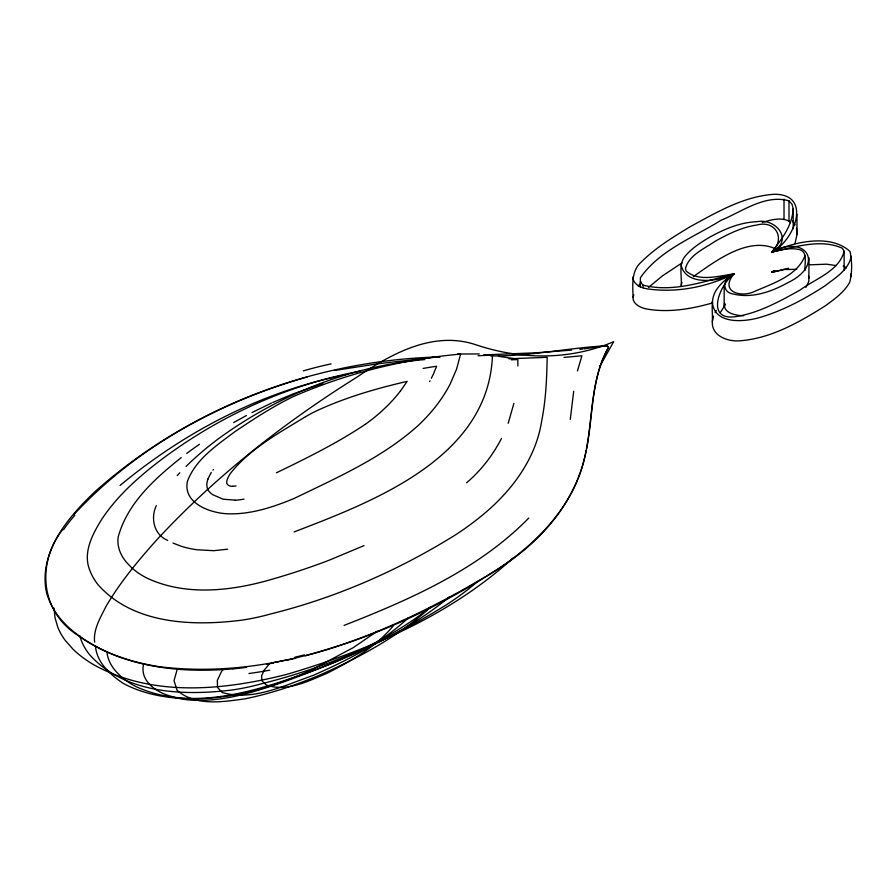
<?xml version="1.0" encoding="UTF-8"?>
<svg xmlns="http://www.w3.org/2000/svg" width="896" height="896" viewBox="0 0 896 896"><rect width="100%" height="100%" fill="white"/><g stroke="black" fill="none" stroke-linecap="round" stroke-linejoin="round"><path stroke-width="1.34" d="M640.282 287.437L640.416 277.67C659.68 250.197 693.493 237.418 721.179 220.203C742.202 211.624 765.307 193.962 789.006 200.883L791.986 204.154L793.195 208.622L793.195 228.816M517.877 365.982L517.821 359.576L511.28 359.811M793.195 208.622C792.523 225.355 781.592 239.546 771.59 252.168C780.147 249.894 789.152 247.733 798.045 249.278C808.55 250.667 804.384 263.525 804.978 270.57M682.013 282.251L681.15 285.622C682.136 275.766 678.182 264.152 685.418 255.875C691.869 248.237 700.358 242.816 708.826 237.675C723.598 229.41 739.715 222.365 756.885 221.693C776.63 217.818 794.203 241.114 771.59 252.168C794.214 247.397 820.131 238.235 842.352 248.237L844.122 251.272C839.149 271.208 814.845 278.947 799.826 290.214C780.248 301.022 760.166 312.245 737.901 316.288C704.413 322.739 718.906 285.264 733.925 273.907C718.738 275.89 698.936 282.206 686.123 271.029L685.474 268.341C689.259 254.778 704.48 248.73 715.098 241.304C728.202 233.979 742.011 227.136 757.019 224.997C775.947 219.789 786.016 239.434 771.59 252.168C805.784 233.363 826.213 264.6 787.282 282.968C771.198 291.883 752.002 298.547 733.533 294.067C720.642 292.376 723.173 277.032 733.925 273.907C718.894 292.029 741.686 298.312 755.552 290.987C773.539 283.214 797.429 275.475 804.978 255.752M809.066 257.779L808.797 281.501L805.941 287.437M570.293 419.339L573.686 391.261M143.741 663.544C139.138 680.803 156.33 692.373 170.867 696.226A62.776 36.243 0 0 0 186.67 699.754C223.026 703.293 258.698 690.693 292.488 678.731C347.749 658.045 403.48 634.995 449.322 596.971M743.646 315.75C736.333 315.582 722.512 313.264 724.595 303.173M712.734 302.882C691.275 308.997 668.394 312.984 646.184 308.896A20.25 11.693 0 0 1 633.08 297.091C632.766 284.794 631.03 270.85 641.469 261.867C655.67 247.654 672.963 237.216 689.998 226.811C716.475 212.419 743.938 196.067 774.76 194.253C813.422 194.544 793.386 242.301 771.59 252.168C793.554 241.976 830.301 233.296 850.002 251.485C852.13 261.442 852.309 272.418 849.699 282.307C844.054 292.41 834.389 299.174 825.261 305.872C799.254 322.235 771.12 338.464 739.816 340.805C727.944 341.835 711.458 336.045 712.331 321.709C712.97 311.192 710.069 299.566 716.229 290.147C720.653 283.315 727.026 278.096 733.925 273.907C704.726 281.299 673.176 292.936 643.082 285.141L640.282 282.05M796.981 214.323L796.981 234.528L794.954 243.723M586.466 448.795C592.861 415.061 590.934 378.493 608.306 347.771A2.509 1.344 8.2 0 0 608.418 347.514A2.509 1.333 7.1 0 0 605.248 345.822C566.978 347.995 529.234 356.507 490.784 355.891M712.331 321.709L713.485 316.109M586.174 450.162C577.763 497.358 545.586 536.648 506.811 563.192C445.211 604.52 376.958 636.754 305.178 655.85M513.901 403.413L508.189 423.259M577.461 370.933L581.907 355.802L564.01 357.392M851.2 256.301C848.725 269.976 835.341 277.738 825.261 285.667C805.638 298.413 784.851 309.747 762.406 316.68C746.301 322.067 713.63 325.618 712.331 301.504M177.318 668.976L174.026 680.658L177.083 690.334C195.485 706.395 222.197 701.904 244.406 698.947C269.976 693.84 294.728 685.462 318.797 675.483C358.725 657.832 398.059 636.91 430.45 607.264M633.08 297.091L633.797 294.851M156.307 505.624C150.349 518.202 153.899 534.744 167.698 540.4M207.939 479.013L210.414 473.939A106.758 61.634 0 0 1 211.31 472.483M433.518 373.789L436.61 366.251A270.827 156.352 0 0 0 426.933 367.774L423.091 368.435M433.171 374.528L431.357 378.258M715.131 312.659L716.229 310.352M501.502 438.402C492.822 455.213 481.029 470.557 466.581 482.787M429.565 381.629L430.024 380.789M599.95 366.094L613.67 341.69C570.158 360.36 521.226 359.834 476.762 345.061C433.899 330.154 391.619 353.517 357.078 377.07C284.178 422.621 215.88 476.168 157.326 539.258C138.544 560.09 120.501 581.806 106.21 606.032C100.722 617.21 93.061 629.25 94.64 642.186M720.563 312.234L725.514 304.304M62.709 529.446C36.456 563.091 40.32 611.352 77.482 635.051C121.834 667.262 179.749 673.568 232.938 668.83M638.344 286.216L641.469 282.072M400.478 391.003L407.176 381.371C375.592 388.696 344.165 397.779 314.787 411.69A148.904 85.971 0 0 0 311.55 413.325L305.614 416.64M223.866 668.618L221.323 671.866L217.336 680.422L217.493 687.434L222.331 692.552C253.03 701.389 284.39 685.395 312.95 675.494C346.774 660.554 380.811 643.731 407.949 618.139M393.59 625.419C376.062 647.002 351.086 660.968 326.693 673.467C308 681.139 286.541 692.474 266.134 684.891L262.091 680.938L261.565 675.976L264.141 670.23L269.416 663.88M73.741 514.797C135.834 447.429 219.509 401.811 307.115 376.992M528.763 518.056C478.296 569.576 410.256 599.446 344.075 625.408M512.87 558.208C449.523 615.754 368.088 650.35 286.81 674.363C223.72 690.413 151.805 697.67 92.848 664.227A139.496 80.539 0 0 1 72.89 649.074L65.408 640.595A131.018 75.645 0 0 1 57.714 627.01L54.992 617.613L54.074 608.138M648.424 287.493L662.536 275.789L681.979 262.954M120.086 485.43C183.669 432.667 259.056 392.918 340.245 375.894M693.314 276.606C715.008 261.486 746.962 236.768 774.67 248.394M477.837 581.314L470.568 587.395A361.558 208.746 0 0 1 446.6 604.677C389.558 640.192 327.23 667.464 261.957 683.648A153.082 88.379 0 0 1 232.77 689.898C183.814 696.046 124.578 694.008 89.398 654.461A121.878 70.37 0 0 1 81.29 640.438L79.755 635.589M430.718 606.984C401.486 630.448 367.752 647.55 333.614 662.637A571.502 329.952 0 0 1 290.539 678.496C241.819 695.318 185.058 709.318 135.878 686.538A84.414 48.742 0 0 1 120.635 676.245L116.043 671.53A84.661 48.877 0 0 1 106.971 652.21M181.216 457.632C154.851 478.643 127.21 503.373 118.171 537.085A84.661 48.877 0 0 0 127.176 563.102L131.746 567.818A84.414 48.742 0 0 0 146.989 578.11C186.066 596.445 231.874 590.99 272.07 579.253A541.15 312.435 0 0 0 329.683 560L364.022 545.619M365.322 424.323C337.792 442.691 307.978 457.509 278.23 471.923M773.83 270.805L771.59 272.373L784.347 269.528L796.768 269.315M773.438 271.074L771.59 272.373L788.502 268.229M377.182 631.266L353.394 647.55L311.763 669.782A488.611 282.99 -59.8 0 1 201.085 698.802C174.474 699.306 147.302 696.181 123.48 683.514C110.354 674.778 96.835 662.805 95.446 646.072M305.469 416.718C278.914 433.048 250.342 448.448 230.608 473.166A73.36 42.358 0 0 0 228.379 476.862L227.483 478.912A30.386 17.539 0 0 0 226.766 481.869L226.789 482.866A11.771 6.798 0 0 0 226.822 483.112L226.834 483.146A5.802 3.349 0 0 0 227.965 484.904M233.632 422.587L246.422 415.509M251.978 412.563L271.544 403.043M774.771 270.805L771.59 272.373L774.883 270.782M277.458 472.282L276.394 472.752M272.742 402.517L293.339 393.803L322.84 383.454M294.101 531.933C375.099 500.853 488.88 457.397 492.475 355.163L478.072 355.734M762.238 222.499C770.75 219.856 780.506 217.034 789.006 221.088L790.496 222.723M295.691 658.202L286.115 660.397M342.933 375.312L345.654 374.774M334.286 370.53L377.44 363.821L435.646 357.168M360.013 371.19C285.107 385.269 214.01 418.32 154.045 465.259C134.232 480.883 115.438 498.411 101.517 519.635C92.333 534.587 82.454 553.045 89.981 570.752A121.878 70.37 0 0 0 98.078 584.774C133.269 624.322 192.506 626.36 241.461 620.211A153.082 88.379 0 0 0 270.637 613.962C335.922 597.778 398.238 570.506 455.291 534.99A361.558 208.746 0 0 0 479.259 517.709C509.947 493.382 535.853 460.062 541.766 420.414C545.922 399.661 546.773 378.437 547.187 357.325L508.995 358.792M227.651 549.192L213.808 550.682L196.974 549.774A62.776 36.243 0 0 1 181.171 546.246L172.973 543.077M273.146 663.062L266.571 664.272M583.912 348.88L605.259 345.89A2.498 1.445 0 0 1 607.746 346.27A2.498 1.445 0 0 1 608.317 347.726C589.411 381.606 593.802 421.781 584.483 458.371C573.362 506.307 536.928 543.267 497.067 569.654C397.253 630.862 280.314 680.96 160.787 666.893A148.131 85.523 0 0 1 106.053 651.392M424.883 359.576C350.112 365.982 278.051 395.058 217.728 439.286A455.112 262.763 0 0 0 186.122 466.379M571.704 350.112L535.965 352.8L483.515 354.906M579.858 349.328L582.579 349.07M809.973 264.813L826.582 264.186L835.99 265.563M436.778 357.078L440.194 356.843L437.55 356.978C312.323 360.797 189.146 407.915 95.346 491.322C68.566 516.712 39.29 550.738 46.054 590.464C52.898 620.189 79.89 639.274 106.053 651.392M235.211 500.125L223.048 499.218L212.643 494.626A24.438 14.112 0 0 1 207.312 488.309L206.808 485.408A49.84 28.773 0 0 1 207.984 479.013M457.587 354.021L479.27 353.942M232.736 486.203L233.285 486.181A17.371 10.035 0 0 0 234.102 486.136L234.237 486.125A31.965 18.458 0 0 0 236.029 485.934M513.598 358.523L498.355 356.306M843.203 266.067L846.485 267.826M792.501 220.987L795.122 224.907M808.528 275.89L809.066 277.984M850.606 274.098L851.2 276.506M681.15 265.418C686.426 286.53 719.23 281.355 733.925 273.907C707.123 287.134 675.875 293.339 646.184 288.691A20.25 11.693 0 0 1 633.08 276.898M796.499 228.2L796.981 234.528M844.122 251.272L844.122 270.122M789.006 200.883L789.006 221.088M784.022 199.058L784.022 219.262M724.17 285.768L724.17 305.973M643.082 285.141L643.082 287.829M177.218 475.574A455.112 262.763 0 0 1 179.816 472.797M186.749 453.432A606.144 349.955 0 0 1 199.416 444.293M212.934 470.142A106.758 61.634 0 0 1 213.36 469.56M244.026 499.117A61.981 35.784 0 0 1 235.256 500.282M232.736 486.382A5.678 3.282 0 0 1 228.738 485.419M400.422 390.981A256.76 148.243 0 0 1 365.344 424.334M303.318 370.888A320.085 234.64 7.3 0 1 331.094 363.888M63.526 529.726A318.024 196.246 9.1 0 1 74.794 515.245M246.602 667.363A239.848 148.602 0.3 0 1 232.949 668.864M269.718 670.163A253.982 149.117 -0.3 0 1 248.931 673.512M285.891 660.094A286.686 147.448 -1.9 0 1 272.944 662.749M304.349 654.886A339.08 177.8 -1.6 0 1 294.907 657.227M187.466 481.186C182.627 503.093 209.922 512.982 227.326 513.778C250.432 514.696 272.821 507.248 293.922 498.557C337.221 477.534 382.648 457.744 418.656 425.04A301.582 174.115 0 0 0 450.33 383.69L456.613 369.018L460.578 354.11C403.122 359.139 346.304 373.52 293.418 396.547C272.832 406.47 253.646 419.07 234.718 431.805C216.664 445.424 195.787 459.144 187.466 481.186"/></g></svg>
